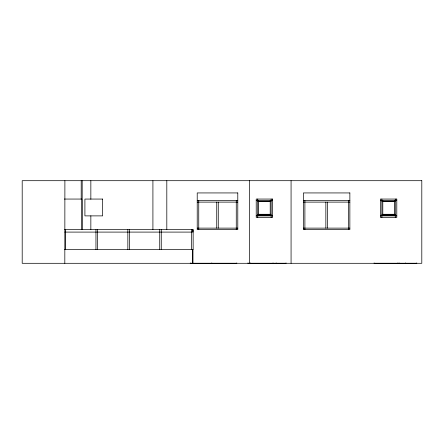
<?xml version="1.0" encoding="UTF-8"?>
<svg xmlns="http://www.w3.org/2000/svg" width="444" height="444" viewBox="0 0 444 444"><rect width="100%" height="100%" fill="white"/><g stroke="black" fill="none" stroke-linecap="round" stroke-linejoin="round"><path stroke-width="0.67" d="M64.313 199.056L81.807 199.056L81.807 229.454M197.219 200.583L237.79 200.583M256.216 200.583L272.66 200.583M303.369 200.583L349.861 200.583M380.347 200.583L396.797 200.583M257.742 201.282L271.134 201.282M381.879 201.282L395.265 201.282M258.663 201.471L270.213 201.471M382.795 201.471L394.35 201.471M258.414 201.659L270.463 201.659M382.55 201.659L394.599 201.659M197.219 202.114L237.79 202.114M303.369 202.114L349.861 202.114M257.742 214.286L271.134 214.286M381.879 214.286L395.265 214.286M258.663 214.474L270.213 214.474M382.795 214.474L394.35 214.474M257.742 215.168L271.134 215.168M381.879 215.168L395.265 215.168M257.742 215.551L271.134 215.551M381.879 215.551L395.265 215.551M256.216 215.884L272.66 215.884M380.347 215.884L396.797 215.884M197.219 228.122L237.79 228.122M303.369 228.122L349.861 228.122M64.569 229.648L193.151 229.648L193.151 249.534L64.569 249.534M64.818 232.095L192.38 232.095L192.38 229.648M416.777 262.937L416.777 263.27L374.103 263.27L374.103 262.937M405.466 262.937L405.466 263.27M399.101 262.937L399.101 263.27M397.857 262.937L397.857 263.27M395.265 199.056L395.265 217.41M394.35 200.394L394.35 215.551M382.795 200.394L382.795 215.551M381.879 199.056L381.879 217.41M348.335 200.583L348.335 229.648M327.378 202.114L327.378 228.122M325.852 202.114L325.852 228.122M304.895 200.583L304.895 229.648M291.07 180.697L291.07 263.303M286.053 262.937L286.053 263.27L247.935 263.27L247.935 262.937M276.168 262.937L276.168 263.27M273.027 262.937L273.027 263.27M271.134 199.056L271.134 217.41M270.213 200.394L270.213 215.551M258.663 200.394L258.663 215.551M257.742 199.056L257.742 217.41M250.261 262.937L250.261 263.27M249.522 180.697L249.522 263.303M236.802 262.937L236.802 263.27L190.271 263.27L190.271 262.937M236.264 200.583L236.264 229.648M218.27 202.114L218.27 228.122M216.739 202.114L216.739 228.122M211.805 262.937L211.805 263.27M198.746 200.583L198.746 229.648M192.996 229.648L192.996 232.095M192.968 249.534L192.968 263.303M192.38 249.534L192.38 263.303M192.269 262.937L192.269 263.27M191.619 229.648L191.619 249.534M166.811 180.697L166.811 229.57M161.261 229.648L161.261 249.534M159.729 229.648L159.729 249.534M152.914 180.697L152.914 229.57M129.371 229.648L129.371 249.534M127.844 229.648L127.844 249.534M97.48 229.648L97.48 249.534M95.954 229.648L95.954 249.534M90.848 180.697L90.848 199.284M90.848 215.806L90.848 229.57M82.19 180.697L82.19 229.57M81.197 180.697L81.197 199.284M65.59 229.648L65.59 249.534M64.891 180.697L64.818 263.303M421.8 180.697L22.2 180.697L22.2 263.303L421.8 263.303L421.8 180.697M237.79 192.935L197.219 192.935L197.219 229.648L237.79 229.648L237.79 192.935M349.861 192.935L303.369 192.935L303.369 229.648L349.861 229.648L349.861 192.935M102.658 199.062L84.909 199.062L84.909 215.884L102.658 215.884L102.658 199.062M272.66 199.056L256.216 199.056L256.216 217.41L272.66 217.41L272.66 199.056M396.797 199.056L380.347 199.056L380.347 217.41L396.797 217.41L396.797 199.056"/></g></svg>
